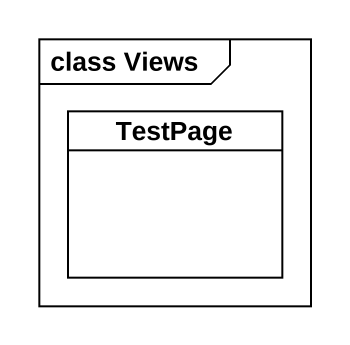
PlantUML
@startuml
mainframe class Views
hide circle
hide empty members
class TestPage
@enduml
